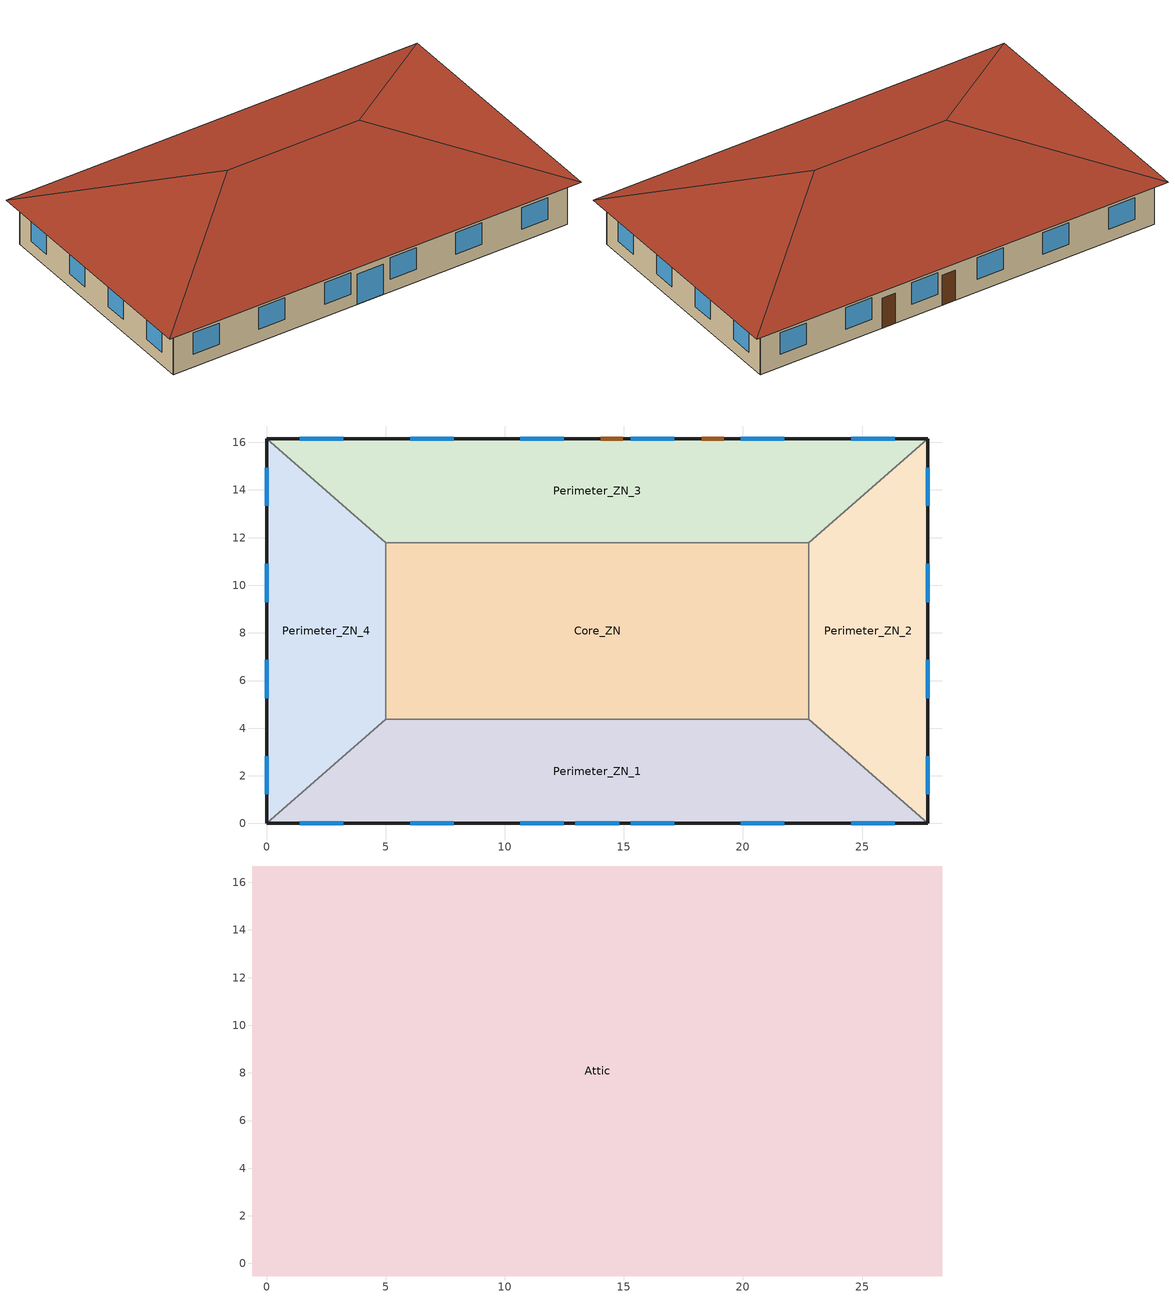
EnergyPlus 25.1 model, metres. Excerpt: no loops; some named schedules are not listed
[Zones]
Core_ZN
 floor adiabatic (Core_ZN_floor_Ffactor): 5.01,11.78 22.75,11.78 22.75,4.38 5.01,4.38 z0
 wall to Perimeter_ZN_2 (int_wall): 22.75,4.38 22.75,11.78 z0:3.05
 wall to Perimeter_ZN_3 (int_wall): 22.75,11.78 5.01,11.78 z0:3.05
 wall to Perimeter_ZN_1 (int_wall): 5.01,4.38 22.75,4.38 z0:3.05
 wall to Perimeter_ZN_4 (int_wall): 5.01,11.78 5.01,4.38 z0:3.05
Perimeter_ZN_1
 floor ground (Perimeter_ZN_1_floor_Ffactor): 27.76,0 0,0 5.01,4.38 22.75,4.38 z0
 wall outside (nonres_ext_wall_grd): 0,0 27.76,0 z0:3.05
 wall to Perimeter_ZN_2 (int_wall): 27.76,0 22.75,4.38 z0:3.05
 wall to Perimeter_ZN_4 (int_wall): 5.01,4.38 0,0 z0:3.05
 window (Window_U_0.424_SHGC_South_0.249): 1.39,0 3.23,0 / 6.03,0 7.86,0 / 10.65,0 12.48,0 / 15.28,0 17.12,0 / 19.9,0 21.74,0 / 24.54,0 26.37,0 z0.9:2.42; 12.96,0 14.8,0 z0:2.13
Perimeter_ZN_2
 floor ground (Perimeter_ZN_2_floor_Ffactor): 22.75,11.78 27.76,16.16 27.76,0 22.75,4.38 z0
 wall outside (nonres_ext_wall_grd): 27.76,0 27.76,16.16 z0:3.05
 wall to Perimeter_ZN_3 (int_wall): 27.76,16.16 22.75,11.78 z0:3.05
 window (Window_U_0.424_SHGC_East_0.249): 27.76,1.22 27.76,2.82 / 27.76,5.26 27.76,6.86 / 27.76,9.3 27.76,10.9 / 27.76,13.34 27.76,14.94 z0.9:2.42
Perimeter_ZN_3
 floor ground (Perimeter_ZN_3_floor_Ffactor): 5.01,11.78 0,16.16 27.76,16.16 22.75,11.78 z0
 wall outside (nonres_ext_wall_grd): 27.76,16.16 0,16.16 z0:3.05
 wall to Perimeter_ZN_4 (int_wall): 0,16.16 5.01,11.78 z0:3.05
 window (Window_U_0.424_SHGC_North_0.249): 26.37,16.16 24.54,16.16 / 21.74,16.16 19.9,16.16 / 17.12,16.16 15.28,16.16 / 12.48,16.16 10.65,16.16 / 7.86,16.16 6.03,16.16 / 3.23,16.16 1.39,16.16 z0.9:2.42
 door (Swinging Door_con): 14.95,16.16 14.04,16.16 / 19.18,16.16 18.27,16.16 z0:2.13
Perimeter_ZN_4
 floor ground (Perimeter_ZN_4_floor_Ffactor): 5.01,4.38 0,0 0,16.16 5.01,11.78 z0
 wall outside (nonres_ext_wall_grd): 0,16.16 0,0 z0:3.05
 window (Window_U_0.424_SHGC_West_0.249): 0,14.94 0,13.34 / 0,10.9 0,9.3 / 0,6.86 0,5.26 / 0,2.82 0,1.22 z0.9:2.42
Attic
 floor outside (ext_soffit_floor): 28.37,16.69 28.37,-0.53 27.76,0 27.76,16.16 z3.05; -0.6,16.69 28.37,16.69 27.76,16.16 0,16.16 z3.05; 0,0 27.76,0 28.37,-0.53 -0.6,-0.53 z3.05; -0.6,16.69 0,16.16 0,0 -0.6,-0.53 z3.05
 floor to Core_ZN (nonres_roof_floor): 5.01,11.78 22.75,11.78 22.75,4.38 5.01,4.38 z3.05
 floor to Perimeter_ZN_2 (nonres_roof_floor): 22.75,4.38 22.75,11.78 27.76,16.16 27.76,0 z3.05
 floor to Perimeter_ZN_3 (nonres_roof_floor): 0,16.16 27.76,16.16 22.75,11.78 5.01,11.78 z3.05
 floor to Perimeter_ZN_1 (nonres_roof_floor): 0,0 5.01,4.38 22.75,4.38 27.76,0 z3.05
 floor to Perimeter_ZN_4 (nonres_roof_floor): 5.01,11.78 5.01,4.38 0,0 0,16.16 z3.05
 roof outside (AtticRoofDeck): 28.37,-0.53,3.05 28.37,16.69,3.05 18.51,8.08,6.33; 28.37,16.69,3.05 -0.6,16.69,3.05 9.25,8.08,6.33 18.51,8.08,6.33; -0.6,-0.53,3.05 28.37,-0.53,3.05 18.51,8.08,6.33 9.25,8.08,6.33; -0.6,16.69,3.05 -0.6,-0.53,3.05 9.25,8.08,6.33
[Building]
OfficeSmall: Loads convergence tolerance value=0.04; Maximum number of warmup days=25; Minimum number of warmup days=6; North axis=268.622; Solar distribution=FullInteriorAndExterior; Temperature convergence tolerance value=0.2; Terrain=City
[Site:GroundTemperature:FCfactorMethod]
January ground temperature=18.3; February ground temperature=11.2; March ground temperature=6.8; April ground temperature=8.1; May ground temperature=10.3; June ground temperature=12.5; July ground temperature=19.2; August ground temperature=23.8; September ground temperature=27.9; October ground temperature=27.5; November ground temperature=26.3; December ground temperature=23.4
[Site:Location]
El Paso International Ap  Ut_TX_USA Design_Conditions: Elevation=1186; Latitude=31.77; Longitude=-106.5; Time zone=-7
[Site:WaterMainsTemperature]
Annual average outdoor air temperature=17.9417; Calculation method=Correlation; Maximum difference in monthly average outdoor air temperatures=21.1
[SizingPeriod:DesignDay] Barometric pressure=87865; Day of month=21; Daylight saving time indicator=No; Dry bulb temperature range modifier type=DefaultMultipliers; Humidity condition type=WetBulb; Rain indicator=No; Snow indicator=No
Name | Ashrae clear sky optical depth for beam irradiance taub | Ashrae clear sky optical depth for diffuse irradiance taud | Daily dry bulb temperature range | Day type | Maximum dry bulb temperature | Month | Solar model indicator | Wetbulb or dewpoint at maximum dry bulb | Wind direction | Wind speed | Sky clearness
El Paso International Ap  Ut Ann Clg .4% Condns DB=>MWB | 0.605 | 1.547 | 13 | SummerDesignDay | 38.1 | 7 | ASHRAETau | 18.1 | 280 | 3.9
El Paso International Ap  Ut Ann Htg 99.6% Condns DB |  |  | 0 | WinterDesignDay | -5.2 | 12 | ASHRAEClearSky | -5.2 | 20 | 2.2 | 0
[Construction]
AtticRoofDeck: F12 Asphalt shingles, G02 16mm plywood
InteriorFurnishings: Std Wood 6inch
Swinging Door_con: Opaque Door panel_con
Window_U_0.424_SHGC_East_0.249: Glazing Layer East
Window_U_0.424_SHGC_North_0.249: Glazing Layer North
Window_U_0.424_SHGC_South_0.249: Glazing Layer South
Window_U_0.424_SHGC_West_0.249: Glazing Layer West
ext_soffit_floor: G02 16mm plywood
int_wall: G01 13mm gypsum board, G01 13mm gypsum board
nonres_ext_wall_grd: F07 25mm stucco, G01 16mm gypsum board, Nonres_Exterior_Wall_Insulation_grd, G01 16mm gypsum board
nonres_roof_floor: G01 16mm gypsum board, Nonres_Roof_Insulation
[Construction:FfactorGroundFloor] F factor=1.26363
Name | Area | Perimeterexposed
Core_ZN_floor_Ffactor | 149.657 | 0
Perimeter_ZN_1_floor_Ffactor; Perimeter_ZN_3_floor_Ffactor | 113.45 | 27.69
Perimeter_ZN_2_floor_Ffactor; Perimeter_ZN_4_floor_Ffactor | 67.3 | 18.46
[Material]
Name | Conductivity | Density | Roughness | Solar absorptance | Specific heat | Thermal absorptance | Thickness | Visible absorptance
F07 25mm stucco | 0.761512 | 1856 | Smooth | 0.7 | 840 | 0.9 | 0.0254 | 0.7
F12 Asphalt shingles | 0.0423062 | 1120 | VeryRough | 0.7 | 1260 | 0.9 | 0.0032
G01 13mm gypsum board | 0.169225 | 800 | Smooth | 0.7 | 1090 | 0.9 | 0.0127 | 0.5
G01 16mm gypsum board | 0.169225 | 800 | MediumSmooth |  | 1090 |  | 0.0159
G02 16mm plywood | 0.126919 | 544 | Smooth |  | 1210 |  | 0.0159
Std Wood 6inch | 0.126919 | 540 | MediumSmooth | 0.7 | 1210 | 0.9 | 0.15 | 0.7
[Material:NoMass] Solar absorptance=0.7; Thermal absorptance=0.9; Visible absorptance=0.7
Name | Roughness | Thermal resistance
Nonres_Exterior_Wall_Insulation_grd | MediumSmooth | 1.06783
Nonres_Roof_Insulation | MediumSmooth | 6.23479
Opaque Door panel_con | MediumRough | 0.475973
[WindowMaterial:SimpleGlazingSystem] Solar heat gain coefficient=0.314689; U factor=0.493032; Visible transmittance=0.2739
Glazing Layer East; Glazing Layer North; Glazing Layer South; Glazing Layer West
[Daylighting:Controls] Availability schedule=DaylightAvailSch; Fraction of lights controlled by reference point 1=0.2399; Illuminance setpoint at reference point 1=377; Fraction of lights controlled by reference point 2=0.0302; Illuminance setpoint at reference point 2=377; Daylighting method=SplitFlux; Lighting control type=ContinuousOff; Maximum allowable discomfort glare index=22; Minimum input power fraction for continuous or continuousoff dimming control=0.2; Minimum light output fraction for continuous or continuousoff dimming control=0.2; Number of stepped control steps=3; Probability lighting will be reset when needed in manual stepped control=1
Name | Daylighting reference point name 1 | Daylighting reference point name 2 | Glare calculation azimuth angle of view direction clockwise from zone y axis | Glare calculation daylighting reference point | Zone or space
Perimeter_ZN_1_DaylCtrl | Perimeter_ZN_1_DaylRefPt1 | Perimeter_ZN_1_DaylRefPt2 | 180 | Perimeter_ZN_1_DaylRefPt1 | Perimeter_ZN_1
Perimeter_ZN_2_DaylCtrl | Perimeter_ZN_2_DaylRefPt1 | Perimeter_ZN_2_DaylRefPt2 | 90 | Perimeter_ZN_2_DaylRefPt1 | Perimeter_ZN_2
Perimeter_ZN_3_DaylCtrl | Perimeter_ZN_3_DaylRefPt1 | Perimeter_ZN_3_DaylRefPt2 | 0 | Perimeter_ZN_3_DaylRefPt1 | Perimeter_ZN_3
Perimeter_ZN_4_DaylCtrl | Perimeter_ZN_4_DaylRefPt1 | Perimeter_ZN_4_DaylRefPt2 | 270 | Perimeter_ZN_4_DaylRefPt1 | Perimeter_ZN_4
[ElectricEquipment] Design level calculation method=Watts/Area; End use subcategory=MiscPlug; Schedule=BLDG_EQUIP_SCH; Watts per floor area=6.78
Name | Zone or zonelist or space or spacelist
Core_ZN_MiscPlug_Equip | Core_ZN
Perimeter_ZN_1_MiscPlug_Equip | Perimeter_ZN_1
Perimeter_ZN_2_MiscPlug_Equip | Perimeter_ZN_2
Perimeter_ZN_3_MiscPlug_Equip | Perimeter_ZN_3
Perimeter_ZN_4_MiscPlug_Equip | Perimeter_ZN_4
[ElectricLoadCenter:Distribution]
Generator: Electrical buss type=DirectCurrentWithInverter; Generator list=PV_Generator; Generator operation scheme type=Baseload; Inverter=PV_Inverter
[ElectricLoadCenter:Generators]
PV_Generator: Generator availability schedule name 1=PV_SCH; Generator name 1=PV_module; Generator object type 1=Generator:PVWatts; Generator rated electric power output 1=550
[ElectricLoadCenter:Inverter:PVWatts]
PV_Inverter: Dc to ac size ratio=1.2; Inverter efficiency=0.96
[EnergyManagementSystem:Actuator] Actuated component control type=Electricity Rate; Actuated component type=Lights
Name | Actuated component unique
Core_ZN_Light_Actuator | Core_ZN_lights
Perimeter_ZN_1_Light_Actuator | Perimeter_ZN_1_lights
Perimeter_ZN_2_Light_Actuator | Perimeter_ZN_2_lights
Perimeter_ZN_3_Light_Actuator | Perimeter_ZN_3_lights
Perimeter_ZN_4_Light_Actuator | Perimeter_ZN_4_lights
[EnergyManagementSystem:Program]
SET_Core_ZN_Light_EMS_Program: SET Core_ZN_LSr_IP=0.093*Core_ZN_LSr/Core_ZN_Area; IF (Core_ZN_Occ_Sensor <= 0) && (Core_ZN_LSr_IP >= 0.02); SET Core_ZN_Light_Actuator = 0.02*Core_ZN_Area/0.09290304; ELSE; SET Core_ZN_Light_Actuator = NULL; ENDIF
SET_Perimeter_ZN_1_Light_EMS_Program: SET Perimeter_ZN_1_LSr_IP=0.093*Perimeter_ZN_1_LSr/Perimeter_ZN_1_Area; IF (Perimeter_ZN_1_Occ_Sensor <= 0) && (Perimeter_ZN_1_LSr_IP >= 0.02); SET Perimeter_ZN_1_Light_Actuator = 0.02*Perimeter_ZN_1_Area/0.09290304; ELSE; SET Perimeter_ZN_1_Light_Actuator = NULL; ENDIF
SET_Perimeter_ZN_2_Light_EMS_Program: SET Perimeter_ZN_2_LSr_IP=0.093*Perimeter_ZN_2_LSr/Perimeter_ZN_2_Area; IF (Perimeter_ZN_2_Occ_Sensor <= 0) && (Perimeter_ZN_2_LSr_IP >= 0.02); IF (ActualOccupancy <= 0); SET Perimeter_ZN_2_Light_Actuator = 0.02*Perimeter_ZN_2_Area/0.09290304; ELSE; SET Perimeter_ZN_2_Light_Actuator = NULL; ENDIF; ELSE; SET Perimeter_ZN_2_Light_Actuator = NULL; ENDIF
SET_Perimeter_ZN_3_Light_EMS_Program: SET Perimeter_ZN_3_LSr_IP=0.093*Perimeter_ZN_3_LSr/Perimeter_ZN_3_Area; IF (Perimeter_ZN_3_Occ_Sensor <= 0) && (Perimeter_ZN_3_LSr_IP >= 0.02); SET Perimeter_ZN_3_Light_Actuator = 0.02*Perimeter_ZN_3_Area/0.09290304; ELSE; SET Perimeter_ZN_3_Light_Actuator = NULL; ENDIF
SET_Perimeter_ZN_4_Light_EMS_Program: SET Perimeter_ZN_4_LSr_IP=0.093*Perimeter_ZN_4_LSr/Perimeter_ZN_4_Area; IF (Perimeter_ZN_4_Occ_Sensor <= 0) && (Perimeter_ZN_4_LSr_IP >= 0.02); SET Perimeter_ZN_4_Light_Actuator = 0.02*Perimeter_ZN_4_Area/0.09290304; ELSE; SET Perimeter_ZN_4_Light_Actuator = NULL; ENDIF
[EnergyManagementSystem:ProgramCallingManager]
SET_Core_ZN_Light_EMS_Program_Prog_Manager: BeginTimestepBeforePredictor; SET_Core_ZN_Light_EMS_Program
SET_Perimeter_ZN_1_Light_EMS_Program_Prog_Manager: BeginTimestepBeforePredictor; SET_Perimeter_ZN_1_Light_EMS_Program
SET_Perimeter_ZN_2_Light_EMS_Program_Prog_Manager: BeginTimestepBeforePredictor; SET_Perimeter_ZN_2_Light_EMS_Program
SET_Perimeter_ZN_3_Light_EMS_Program_Prog_Manager: BeginTimestepBeforePredictor; SET_Perimeter_ZN_3_Light_EMS_Program
SET_Perimeter_ZN_4_Light_EMS_Program_Prog_Manager: BeginTimestepBeforePredictor; SET_Perimeter_ZN_4_Light_EMS_Program
[EnergyManagementSystem:Sensor]
ActualOccupancy: Output variable or output meter index key=Binary Occupancy; Output variable or output meter=Schedule Value
[Exterior:Lights] Control option=AstronomicalClock; End use subcategory=General
Name | Design level | Schedule
Exterior_Lights_a | 88.49 | Exterior_lighting_schedule_a
Exterior_Lights_b | 144.07 | Exterior_lighting_schedule_b_2016
Exterior_Lights_c | 514.92 | Exterior_lighting_schedule_c_2016
[Generator:PVWatts]
PV_module: Array geometry type=TiltAzimuth; Array type=FixedOpenRack; Azimuth angle=180; Dc system capacity=550; Module type=Premium; Pvwatts version=5; System losses=0.113; Tilt angle=0
[InternalMass] Construction=InteriorFurnishings
Name | Zone or zonelist | Surface area
Core_ZN_InternalMass_1 | Core_ZN | 262.724
Perimeter_ZN_1_InternalMass_1 | Perimeter_ZN_1 | 199.162
Perimeter_ZN_2_InternalMass_1 | Perimeter_ZN_2 | 118.145
Perimeter_ZN_3_InternalMass_1 | Perimeter_ZN_3 | 199.162
Perimeter_ZN_4_InternalMass_1 | Perimeter_ZN_4 | 118.145
[Lights] Design level calculation method=Watts/Area; End use subcategory=LightsWired; Fraction radiant=0.7; Fraction replaceable=1; Fraction visible=0.2; Return air fraction=0; Return air fraction calculated from plenum temperature=No; Schedule=ltg_sch_office; Watts per floor area=6.181254
Name | Zone or zonelist or space or spacelist
Core_ZN_Lights | Core_ZN
Perimeter_ZN_1_Lights | Perimeter_ZN_1
Perimeter_ZN_2_Lights | Perimeter_ZN_2
Perimeter_ZN_3_Lights | Perimeter_ZN_3
Perimeter_ZN_4_Lights | Perimeter_ZN_4
[People] Activity level schedule=ACTIVITY_SCH; Enable ashrae 55 comfort warnings=No; Floor area per person=18.5806; Fraction radiant=0.3; Mean radiant temperature calculation type=EnclosureAveraged; Number of people calculation method=Area/Person; Sensible heat fraction=Autocalculate
Name | Number of people schedule | Zone or zonelist or space or spacelist
Core_ZN | BLDG_OCC_SCH_wo_SB | Core_ZN
Perimeter_ZN_1 | BLDG_OCC_SCH_wo_SB | Perimeter_ZN_1
Perimeter_ZN_2 | BLDG_OCC_SCH_w_SB | Perimeter_ZN_2
Perimeter_ZN_3 | BLDG_OCC_SCH_wo_SB | Perimeter_ZN_3
Perimeter_ZN_4 | BLDG_OCC_SCH_wo_SB | Perimeter_ZN_4
[Zone] Ceiling height=Autocalculate; Floor area=Autocalculate; Multiplier=1; Type=1; Volume=Autocalculate
Name | Part of total floor area
Attic | No
Core_ZN; Perimeter_ZN_1; Perimeter_ZN_2; Perimeter_ZN_3; Perimeter_ZN_4 | Yes
[ZoneInfiltration:DesignFlowRate] Temperature term coefficient=0; Velocity squared term coefficient=0
Name | Constant term coefficient | Design flow rate | Design flow rate calculation method | Schedule | Velocity term coefficient | Zone or zonelist or space or spacelist | Flow rate per exterior surface area
Attic_Infiltration | 1 | 0.386974 | Flow/Zone | ALWAYS_ON | 0 | Attic
Perimeter_ZN_1_Door_Infiltration | 1 | 0.250993 | Flow/Zone | INFIL_Door_Opening_SCH | 0 | Perimeter_ZN_1
Perimeter_ZN_1_Infiltration | 0 | 0 | Flow/ExteriorWallArea | INFIL_QUARTER_ON_SCH | 0.224 | Perimeter_ZN_1 | 0.00019935
Perimeter_ZN_2_Infiltration | 0 | 0 | Flow/ExteriorWallArea | INFIL_QUARTER_ON_SCH | 0.224 | Perimeter_ZN_2 | 0.00019935
Perimeter_ZN_3_Infiltration | 0 | 0 | Flow/ExteriorWallArea | INFIL_QUARTER_ON_SCH | 0.224 | Perimeter_ZN_3 | 0.00019935
Perimeter_ZN_4_Infiltration | 0 | 0 | Flow/ExteriorWallArea | INFIL_QUARTER_ON_SCH | 0.224 | Perimeter_ZN_4 | 0.00019935
[AvailabilityManager:Scheduled] Schedule=B2B unitaryhvac always on availability (1)
B2B Always On Avail for PSZ-AC:1 (3); B2B Always On Avail for PSZ-AC:2 (8); B2B Always On Avail for PSZ-AC:3 (13); B2B Always On Avail for PSZ-AC:4 (18); B2B Always On Avail for PSZ-AC:5 (23)
[Schedule:Compact]
ACTIVITY_SCH: Through: 12/31, For: AllDays, Until: 24:00, 120
ALWAYS_ON; PV_SCH: Through: 12/31, For: AllDays, Until: 24:00, 1
BLDG_EQUIP_SCH: Through: 12/31, For: WeekDays, Until: 6:00, 0.409478, Until: 8:00, 0.479753, Until: 12:00, 0.959505, Until: 13:00, 0.901935, Until: 17:00, 0.959505, Until: 18:00, 0.479753, Until: 23:00, 0.191901, Until: 24:00, 0.163791, For: Weekends, Until: 24:00, 0.163791, For: Holiday, Until: 24:00, 0.163791, For: WinterDesignDay, Until: 24:00, 0, For: SummerDesignDay, Until: 24:00, 1, For: CustomDay1, Until: 24:00, 0, For: CustomDay2, Until: 24:00, 0
BLDG_OCC_SCH_w_SB: Through: 12/31, For: Weekdays, Until: 01:00, 0, Until: 02:00, 0, Until: 03:00, 0, Until: 04:00, 0, Until: 05:00, 0, Until: 06:00, 0, Until: 07:00, 0.11, Until: 08:00, 0.21, Until: 09:00, 1, Until: 10:00, 1, Until: 11:00, 0, Until: 12:00, 1, Until: 13:00, 0, Until: 14:00, 1, Until: 15:00, 0, Until: 16:00, 1, Until: 17:00, 1, Until: 18:00, 0.32, Until: 19:00, 0.11, Until: 20:00, 0.11, Until: 21:00, 0.11, Until: 22:00, 0.11, Until: 23:00, 0.05, Until: 24:00, 0, For: Weekends, Until: 01:00, 0, Until: 02:00, 0, Until: 03:00, 0, Until: 04:00, 0, Until: 05:00, 0, Until: 06:00, 0, Until: 07:00, 0, Until: 08:00, 0, Until: 09:00, 0, Until: 10:00, 0, Until: 11:00, 0, Until: 12:00, 0, Until: 13:00, 0, Until: 14:00, 0, Until: 15:00, 0, Until: 16:00, 0, Until: 17:00, 0, Until: 18:00, 0, Until: 19:00, 0, Until: 20:00, 0, Until: 21:00, 0, Until: 22:00, 0, Until: 23:00, 0, Until: 24:00, 0, For: Holiday, Until: 24:00, 0, For: WinterDesignDay, Until: 24:00, 0, For: SummerDesignDay, Until: 24:00, 1, For: CustomDay1, Until: 24:00, 0, For: CustomDay2, Until: 24:00, 0
BLDG_OCC_SCH_wo_SB: Through: 12/31, For: Weekdays, Until: 01:00, 0, Until: 02:00, 0, Until: 03:00, 0, Until: 04:00, 0, Until: 05:00, 0, Until: 06:00, 0, Until: 07:00, 0.11, Until: 08:00, 0.21, Until: 09:00, 1, Until: 10:00, 1, Until: 11:00, 1, Until: 12:00, 1, Until: 13:00, 0.610395, Until: 14:00, 1, Until: 15:00, 1, Until: 16:00, 1, Until: 17:00, 1, Until: 18:00, 0.32, Until: 19:00, 0.11, Until: 20:00, 0.11, Until: 21:00, 0.11, Until: 22:00, 0.11, Until: 23:00, 0.05, Until: 24:00, 0, For: Weekends, Until: 01:00, 0, Until: 02:00, 0, Until: 03:00, 0, Until: 04:00, 0, Until: 05:00, 0, Until: 06:00, 0, Until: 07:00, 0, Until: 08:00, 0, Until: 09:00, 0, Until: 10:00, 0, Until: 11:00, 0, Until: 12:00, 0, Until: 13:00, 0, Until: 14:00, 0, Until: 15:00, 0, Until: 16:00, 0, Until: 17:00, 0, Until: 18:00, 0, Until: 19:00, 0, Until: 20:00, 0, Until: 21:00, 0, Until: 22:00, 0, Until: 23:00, 0, Until: 24:00, 0, For: Holiday, Until: 24:00, 0, For: WinterDesignDay, Until: 24:00, 0, For: SummerDesignDay, Until: 24:00, 1, For: CustomDay1, Until: 24:00, 0, For: CustomDay2, Until: 24:00, 0
DaylightAvailSch: Through: 12/31, For: SummerDesignDay WinterDesignDay, Until: 24:00, 0, For: AllOtherDays, Until: 24:00, 1
Exterior_lighting_schedule_a: Through:12/31, For:AllDays, Until: 06:00, 0, Until: 24:00, 1
Exterior_lighting_schedule_b_2016: Through:12/31, For:AllDays, Until: 06:00, 0.5, Until: 24:00, 1
Exterior_lighting_schedule_c_2016: Through:12/31, For:AllDays, Until: 06:00, 0.5, Until: 19:00, 1, Until: 24:00, 0.5
INFIL_Door_Opening_SCH: Through: 12/31, For: Weekdays, Until: 06:00, 0, Until: 07:00, 0.144, Until: 08:00, 1, Until: 12:00, 0.144, Until: 13:00, 1, Until: 17:00, 0.144, Until: 18:00, 1, Until: 19:00, 0.144, Until: 24:00, 0, For: Saturday Sunday Holidays AllOtherDays, Until: 24:00, 0
INFIL_QUARTER_ON_SCH: Through: 12/31, For: Weekdays, Until: 07:00, 1, Until: 19:00, 0.25, Until: 24:00, 1, For: Saturday, Until: 07:00, 1, Until: 18:00, 0.25, Until: 24:00, 1, For: WinterDesignDay SummerDesignDay, Until: 24:00, 1, For: Sunday Holidays AllOtherDays, Until: 24:00, 1
ltg_sch_office: Through: 12/31, For: SummerDesignDay, Until: 24:00, 1, For: WinterDesignDay, Until: 24:00, 0, For: Weekdays, Until: 5:00, 0.114873, Until: 7:00, 0.146781, Until: 8:00, 0.268034, Until: 12:00, 0.574357, Until: 13:00, 0.51054, Until: 17:00, 0.574357, Until: 18:00, 0.389287, Until: 20:00, 0.268034, Until: 22:00, 0.204218, Until: 23:00, 0.146781, Until: 24:00, 0.114873, For: Saturday, Until: 24:00, 0.114873, For: AllOtherDays, Until: 24:00, 0.114873
